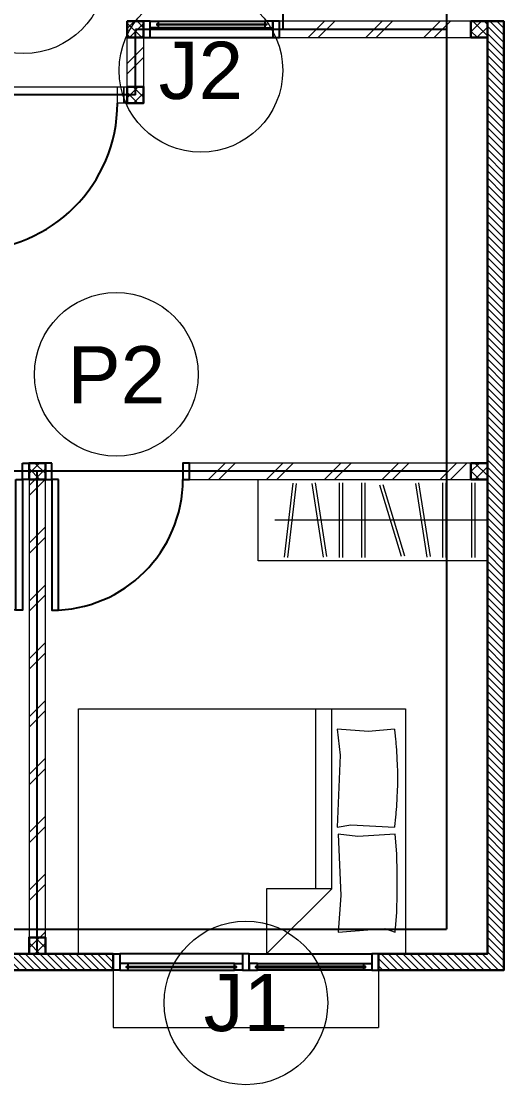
# Model space of a CAD drawing. Header units: millimetres. Extents: x -108 to 357, y -17 to 192.
# Drawn here: x 68.35 to 71.3, y 131.91 to 138.41 of the extents above; entities that cross this region are included whole.
import ezdxf
from ezdxf.enums import TextEntityAlignment as Align

# ---------------------------------------------------------------- set-up
doc = ezdxf.new("R2010")
doc.units = ezdxf.units.MM
for name, color, linetype, lineweight in [('ars', 11, 'Continuous', 0), ('KACA', 151, 'Continuous', 5), ('KOL', 1, 'Continuous', 30), ('KOLOM', 4, 'Continuous', 9), ('lan', 7, 'Continuous', 15), ('NOT', 7, 'Continuous', 20), ('tem', 5, 'Continuous', 20)]:
    doc.layers.add(name, color=color, linetype=linetype, lineweight=lineweight)
doc.layers.add('as', color=1, linetype='Continuous', plot=False)
doc.layers.add('Kusen', color=30, linetype='Continuous')
doc.styles.add('S', font='simplex', dxfattribs={"width": 0.75})
doc.styles.get("Standard").update_dxf_attribs({"font": 'arial.ttf'})
pattern_1 = [(45, (69.6338, -0.72464), (-0.1767767, 0.1767767), []), (45, (69.6963, -0.72464), (-0.1767767, 0.1767767), [])]

# ---------------------------------------------------------------- blocks, each defined once
blk = doc.blocks.new('T. J1')
at = {"layer": 'Kusen'}
for p, q in [((-0.7188, 0.1), (-0.0688, 0.1)), ((0.7212, 0.1), (0.0712, 0.1)), ((-0.0188, 0), (-0.7688, 0)), ((-0.0688, 0.06), (-0.7188, 0.06)), ((0.0212, 0), (0.7712, 0)), ((0.0712, 0.06), (0.7212, 0.06))]:
    blk.add_line(p, q, dxfattribs=at)
for points in [[(-0.8088, 0), (-0.7688, 0), (-0.7688, 0.1), (-0.8088, 0.1)], [(-0.0188, 0), (0.0212, 0), (0.0212, 0.1), (-0.0188, 0.1)], [(0.8112, 0), (0.7712, 0), (0.7712, 0.1), (0.8112, 0.1)]]:
    blk.add_lwpolyline(points, close=True, dxfattribs=at)
for points in [[(-0.7188, 0.0775), (-0.7188, 0.06), (-0.7688, 0.06), (-0.7688, 0.1), (-0.7188, 0.1), (-0.7188, 0.0825), (-0.7288, 0.0825), (-0.7288, 0.0775), (-0.7188, 0.0775)], [(-0.0688, 0.0775), (-0.0688, 0.06), (-0.0188, 0.06), (-0.0188, 0.1), (-0.0688, 0.1), (-0.0688, 0.0825), (-0.0588, 0.0825), (-0.0588, 0.0775), (-0.0688, 0.0775)], [(0.0712, 0.0775), (0.0712, 0.06), (0.0212, 0.06), (0.0212, 0.1), (0.0712, 0.1), (0.0712, 0.0825), (0.0612, 0.0825), (0.0612, 0.0775), (0.0712, 0.0775)], [(0.7212, 0.0775), (0.7212, 0.06), (0.7712, 0.06), (0.7712, 0.1), (0.7212, 0.1), (0.7212, 0.0825), (0.7312, 0.0825), (0.7312, 0.0775), (0.7212, 0.0775)]]:
    blk.add_lwpolyline(points, dxfattribs=at)
at = {"layer": 'Kusen', "color": 141}
for points in [[(-0.7288, 0.0775), (-0.0588, 0.0775), (-0.0588, 0.0825), (-0.7288, 0.0825)], [(0.7312, 0.0775), (0.0612, 0.0775), (0.0612, 0.0825), (0.7312, 0.0825)]]:
    blk.add_lwpolyline(points, close=True, dxfattribs=at)
blk = doc.blocks.new('P.80')
at = {"layer": 'Kusen'}
for points in [[(-69.8094, -74.8368), (-69.7694, -74.8368), (-69.7694, -74.0368), (-69.8094, -74.0368)], [(-70.6094, -74.9368), (-70.5694, -74.9368), (-70.5694, -74.8368), (-70.6094, -74.8368)], [(-69.7694, -74.9368), (-69.7294, -74.9368), (-69.7294, -74.8368), (-69.7694, -74.8368)]]:
    blk.add_lwpolyline(points, close=True, dxfattribs=at)
blk.add_arc((-69.7694, -74.8368), 0.8, 90, 180, dxfattribs=at)
blk = doc.blocks.new('K 10.10')
at = {"layer": 'ars'}
h = blk.add_hatch(dxfattribs=at)
h.set_pattern_fill('_USER', color=256, scale=0.05, angle=45, double=1, pattern_type=0)
h.set_pattern_definition([(45, (0, 0), (-0.035355339, 0.035355339), []), (135, (0, 0), (-0.035355339, -0.035355339), [])])
h.paths.add_polyline_path([(1560.5383, 1380.4069), (1560.6383, 1380.4069), (1560.6383, 1380.5069), (1560.5383, 1380.5069)])
at = {"layer": 'KOL'}
blk.add_lwpolyline([(1560.5383, 1380.4069), (1560.6383, 1380.4069), (1560.6383, 1380.5069), (1560.5383, 1380.5069)], close=True, dxfattribs=at)
blk = doc.blocks.new('P-90')
at = {"layer": 'Kusen'}
blk.add_lwpolyline([(374.6908, -21.5979), (374.7408, -21.5979), (374.7408, -22.4979), (374.6908, -22.4979)], close=True, dxfattribs=at)
at = {"layer": 'Kusen', "lineweight": 9}
for points in [[(373.8008, -22.4979), (373.8408, -22.4979), (373.8408, -22.5979), (373.8008, -22.5979)], [(374.7408, -22.4979), (374.7808, -22.4979), (374.7808, -22.5979), (374.7408, -22.5979)]]:
    blk.add_lwpolyline(points, close=True, dxfattribs=at)
at = {"layer": 'Kusen'}
blk.add_arc((374.7408, -22.4979), 0.9, 90, 180, dxfattribs=at)
blk = doc.blocks.new('BED1')
at = {"color": 0, "linetype": 'Continuous'}
for points in [[(1.9976, 0), (1.9976, 1.4976), (0, 1.4976), (0, 0), (1.9976, 0)], [(1.5484, 1.0993), (1.1489, 1.0993), (1.1489, 1.4976), (1.5484, 1.0993)], [(1.9346, 1.3656), (1.9443, 1.2458), (1.9467, 1.1259), (1.9467, 1.0061), (1.9443, 0.8862), (1.9346, 0.7663), (1.707, 0.7809), (1.586, 0.7663), (1.6017, 1.1404), (1.586, 1.3656), (1.8717, 1.3426), (1.9346, 1.3656)], [(1.4492, 1.0993), (1.4492, 0)], [(1.5484, 1.0993), (1.5484, 0)], [(1.9298, 0.1235), (1.7724, 0.138), (1.5799, 0.1235), (1.5981, 0.2833), (1.5799, 0.7228), (1.6634, 0.7094), (1.9298, 0.7228)], [(1.9298, 0.1235), (1.931, 0.1332), (1.9322, 0.1429), (1.9334, 0.1513), (1.9346, 0.161), (1.9346, 0.1707), (1.9358, 0.1804), (1.937, 0.1889), (1.9383, 0.1985), (1.9383, 0.2082), (1.9395, 0.2179), (1.9407, 0.2264), (1.9407, 0.2361), (1.9419, 0.2458), (1.9419, 0.2542), (1.9431, 0.2639), (1.9431, 0.2736), (1.9443, 0.2833), (1.9443, 0.2918), (1.9455, 0.3015), (1.9455, 0.3111), (1.9455, 0.3208), (1.9467, 0.3293), (1.9467, 0.339), (1.9467, 0.3487), (1.9467, 0.3584), (1.9479, 0.3668), (1.9479, 0.3765), (1.9479, 0.3862), (1.9479, 0.3959), (1.9479, 0.4044), (1.9479, 0.414), (1.9479, 0.4237), (1.9479, 0.4334), (1.9479, 0.4419), (1.9479, 0.4516), (1.9479, 0.4613), (1.9479, 0.4709), (1.9479, 0.4794), (1.9467, 0.4891), (1.9467, 0.4988), (1.9467, 0.5085), (1.9467, 0.5169), (1.9455, 0.5266), (1.9455, 0.5363), (1.9455, 0.546), (1.9443, 0.5545), (1.9443, 0.5642), (1.9431, 0.5738), (1.9431, 0.5835), (1.9419, 0.592), (1.9419, 0.6017), (1.9407, 0.6114), (1.9407, 0.6199), (1.9395, 0.6295), (1.9383, 0.6392), (1.9383, 0.6489), (1.937, 0.6574), (1.9358, 0.6671), (1.9346, 0.6768), (1.9346, 0.6864), (1.9334, 0.6949), (1.9322, 0.7046), (1.931, 0.7143), (1.9298, 0.7228)]]:
    blk.add_lwpolyline(points, dxfattribs=at)
blk = doc.blocks.new('LEMARI1')
for points in [[(0.6998, 0.4988), (-0.6998, 0.4988)], [(-0.6998, 0), (0.6998, 0), (0.6998, 0.4988), (-0.6998, 0.4988), (-0.6998, 0)], [(-0.5387, 0.4758), (-0.4855, 0.023)], [(-0.4685, 0.0254), (-0.5206, 0.477)], [(-0.3002, 0.4746), (-0.3705, 0.0242)], [(-0.3523, 0.0218), (-0.2821, 0.4709)], [(-0.2034, 0.477), (-0.2034, 0.0218)], [(-0.1852, 0.0218), (-0.1852, 0.477)], [(-0.0678, 0.477), (-0.0678, 0.0218)], [(-0.0496, 0.0218), (-0.0496, 0.477)], [(0.1755, 0.4722), (0.0436, 0.0363)], [(0.0605, 0.0315), (0.1937, 0.4673)], [(0.3317, 0.4746), (0.2627, 0.0242)], [(0.2797, 0.0218), (0.3499, 0.4709)], [(0.4286, 0.477), (0.4286, 0.0218)], [(0.4467, 0.0218), (0.4467, 0.477)], [(0.6053, 0.477), (0.6053, 0.0218)], [(0.6235, 0.0218), (0.6235, 0.477)], [(0.6998, 0.2494), (-0.5993, 0.2494)]]:
    blk.add_lwpolyline(points)
blk = doc.blocks.new('T. J2')
at = {"layer": 'KACA', "color": 141}
blk.add_lwpolyline([(-0.3792, 0.0775), (0.2908, 0.0775), (0.2908, 0.0825), (-0.3792, 0.0825)], close=True, dxfattribs=at)
at = {"layer": 'Kusen'}
for p, q in [((-0.3692, 0.1), (0.2808, 0.1)), ((-0.4192, 0), (0.3308, 0)), ((0.2808, 0.06), (-0.3692, 0.06))]:
    blk.add_line(p, q, dxfattribs=at)
for points in [[(-0.4592, 0), (-0.4192, 0), (-0.4192, 0.1), (-0.4592, 0.1)], [(0.3308, 0), (0.3708, 0), (0.3708, 0.1), (0.3308, 0.1)]]:
    blk.add_lwpolyline(points, close=True, dxfattribs=at)
for points in [[(-0.3692, 0.0775), (-0.3692, 0.06), (-0.4192, 0.06), (-0.4192, 0.1), (-0.3692, 0.1), (-0.3692, 0.0825), (-0.3792, 0.0825), (-0.3792, 0.0775), (-0.3692, 0.0775)], [(0.2808, 0.0775), (0.2808, 0.06), (0.3308, 0.06), (0.3308, 0.1), (0.2808, 0.1), (0.2808, 0.0825), (0.2908, 0.0825), (0.2908, 0.0775), (0.2808, 0.0775)]]:
    blk.add_lwpolyline(points, dxfattribs=at)
blk = doc.blocks.new('A-4')
at = {"layer": 'ars'}
h = blk.add_hatch(dxfattribs=at)
h.set_pattern_fill('TEMBOK', color=256, scale=0.25)
h.set_pattern_definition([(45, (69.0838, -3.42464), (-0.1767767, 0.1767767), []), (45, (69.1463, -3.42464), (-0.1767767, 0.1767767), [])])
h.paths.add_polyline_path([(37.35, 48.7), (36.18, 48.7), (36.18, 48.6), (37.35, 48.6)])
h = blk.add_hatch(dxfattribs=at)
h.set_pattern_fill('ANSI31', color=256, scale=0.25, angle=180, style=0)
h.set_pattern_definition([(315, (37.55, 7.8), (-0.022097087, -0.022097087), [])])
h.paths.add_polyline_path([(36.785, 42.9), (37.45, 42.9), (37.55, 42.9), (37.55, 48.7), (37.45, 48.7), (37.45, 43), (36.785, 43)])
h = blk.add_hatch(dxfattribs=at)
h.set_pattern_fill('TEMBOK', color=256, scale=0.25)
h.set_pattern_definition([(45, (69.0338, -7.12464), (-0.1767767, 0.1767767), []), (45, (69.0963, -7.12464), (-0.1767767, 0.1767767), [])])
h.paths.add_polyline_path([(35.25, 48.6), (35.35, 48.6), (35.35, 48.3), (35.25, 48.3)])
h = blk.add_hatch(dxfattribs=at)
h.set_pattern_fill('TEMBOK', color=256, scale=0.25)
h.set_pattern_definition(pattern_1)
h.paths.add_polyline_path([(37.35, 46), (35.63, 46), (35.63, 45.9), (37.35, 45.9)])
h = blk.add_hatch(dxfattribs=at)
h.set_pattern_fill('TEMBOK', color=256, scale=0.25)
h.set_pattern_definition(pattern_1)
h.paths.add_polyline_path([(34.65, 45.9), (34.75, 45.9), (34.75, 43.1), (34.65, 43.1)])
h = blk.add_hatch(dxfattribs=at)
h.set_pattern_fill('ANSI31', color=256, scale=0.25, angle=180, style=0)
h.set_pattern_definition([(135, (-454.577724, -326.599584), (0.0220970869, 0.0220970869), [])])
h.paths.add_polyline_path([(35.165, 43), (34.24, 43), (34.24, 42.9), (35.165, 42.9)])
at = {"layer": 'as'}
for p, q in [((37.2, 56.25), (37.2, 43.15)), ((36.2, 50.75), (36.2, 48.65)), ((35.3, 48.25), (35.3, 48.65)), ((37.2, 48.65), (35.3, 48.65)), ((35.3, 48.25), (34.2, 48.25)), ((37.2, 45.95), (31, 45.95)), ((34.7, 43), (34.7, 45.95)), ((-37.2, 43.15), (37.2, 43.15))]:
    blk.add_line(p, q, dxfattribs=at)
at = {"layer": 'KOL'}
blk.add_lwpolyline([(36.785, 42.9), (37.45, 42.9), (37.55, 42.9), (37.55, 48.7), (37.45, 48.7), (37.45, 43), (36.785, 43), (36.785, 42.9)], dxfattribs=at)
blk.add_lwpolyline([(35.165, 43), (34.24, 43), (34.24, 42.9), (35.165, 42.9)], close=True, dxfattribs=at)
at = {"layer": 'lan'}
for p, q in [((34.29, 48.3), (35.19, 48.3)), ((35.165, 42.9), (35.165, 42.55)), ((36.785, 42.9), (36.785, 42.55)), ((35.165, 42.55), (36.785, 42.55))]:
    blk.add_line(p, q, dxfattribs=at)
at = {"layer": 'tem'}
for points in [[(36.18, 48.6), (37.35, 48.6), (37.35, 48.7), (36.18, 48.7)], [(35.25, 48.6), (35.35, 48.6), (35.35, 48.3), (35.25, 48.3)], [(35.23, 48.3), (35.25, 48.3), (35.25, 48.2), (35.23, 48.2)], [(35.63, 45.9), (37.35, 45.9), (37.35, 46), (35.63, 46)], [(34.75, 45.9), (34.65, 45.9), (34.65, 43.1), (34.75, 43.1)]]:
    blk.add_lwpolyline(points, close=True, dxfattribs=at)
at = {"layer": 'ars', "xscale": -1, "rotation": 180}
for name, p in [('LEMARI1', (36.7502, 45.9)), ('BED1', (34.9524, 44.4976))]:
    blk.add_blockref(name, p, dxfattribs=at)
at = {"layer": 'KOLOM', "extrusion": (0, 0, -1), "xscale": -1, "zscale": -1}
for p in [(1525.2883, -1331.8069), (1523.1883, -1331.8069), (1525.2883, -1332.2069), (1525.8883, -1334.5069), (1523.1883, -1334.5069), (1525.8883, -1337.4069)]:
    blk.add_blockref('K 10.10', p, dxfattribs=at)
at = {"layer": 'Kusen'}
blk.add_blockref('T. J2', (35.8092, 48.6), dxfattribs=at)
at = {"layer": 'Kusen', "rotation": 180}
for name, p in [('P-90', (409.0308, 25.7021)), ('P.80', (-34.9794, -28.9368)), ('T. J1', (35.9762, 43))]:
    blk.add_blockref(name, p, dxfattribs=at)
at = {"layer": 'Kusen', "xscale": -1, "rotation": 180}
blk.add_blockref('P.80', (104.3794, -28.9368), dxfattribs=at)
blk = doc.blocks.new('NAV')
blk.add_circle((0, -0.4), 0.4)
at = {"style": 'S', "width": 0.75, "flags": 4}
blk.add_attdef('AV', text='', height=0.3, dxfattribs=at).set_placement((0, -0.4), align=Align.MIDDLE)

msp = doc.modelspace()

# ---------------------------------------------------------------- block references
msp.add_blockref('A-4', (33.74738, 89.70808))
at = {"layer": 'NOT'}
ref = msp.add_blockref('NAV', (68.36575, 139.21124), dxfattribs=dict(at, xscale=1.25, yscale=1.25, zscale=1.25))
ref.add_attrib('AV', 'P1', dxfattribs={"layer": '0', "height": 0.35, "rotation": 360, "flags": 4}).set_placement((68.36575, 138.71124), align=Align.MIDDLE)
ref = msp.add_blockref('NAV', (69.44738, 138.60808), dxfattribs=dict(at, xscale=1.25, yscale=1.25, zscale=1.25))
ref.add_attrib('AV', 'J2', dxfattribs={"layer": '0', "height": 0.35, "rotation": 360, "flags": 4}).set_placement((69.44738, 138.10808), align=Align.MIDDLE)
ref = msp.add_blockref('NAV', (68.93045, 136.74981), dxfattribs=dict(at, xscale=1.25, yscale=1.25, zscale=1.25))
ref.add_attrib('AV', 'P2', dxfattribs={"layer": '0', "height": 0.35, "rotation": 360, "flags": 4}).set_placement((68.93045, 136.24981), align=Align.MIDDLE)
ref = msp.add_blockref('NAV', (69.72238, 132.90808), dxfattribs=dict(at, xscale=1.25, yscale=1.25, zscale=1.25))
ref.add_attrib('AV', 'J1', dxfattribs={"layer": '0', "height": 0.35, "rotation": 360, "flags": 4}).set_placement((69.72238, 132.40808), align=Align.MIDDLE)

doc.saveas('drawing.dxf')
